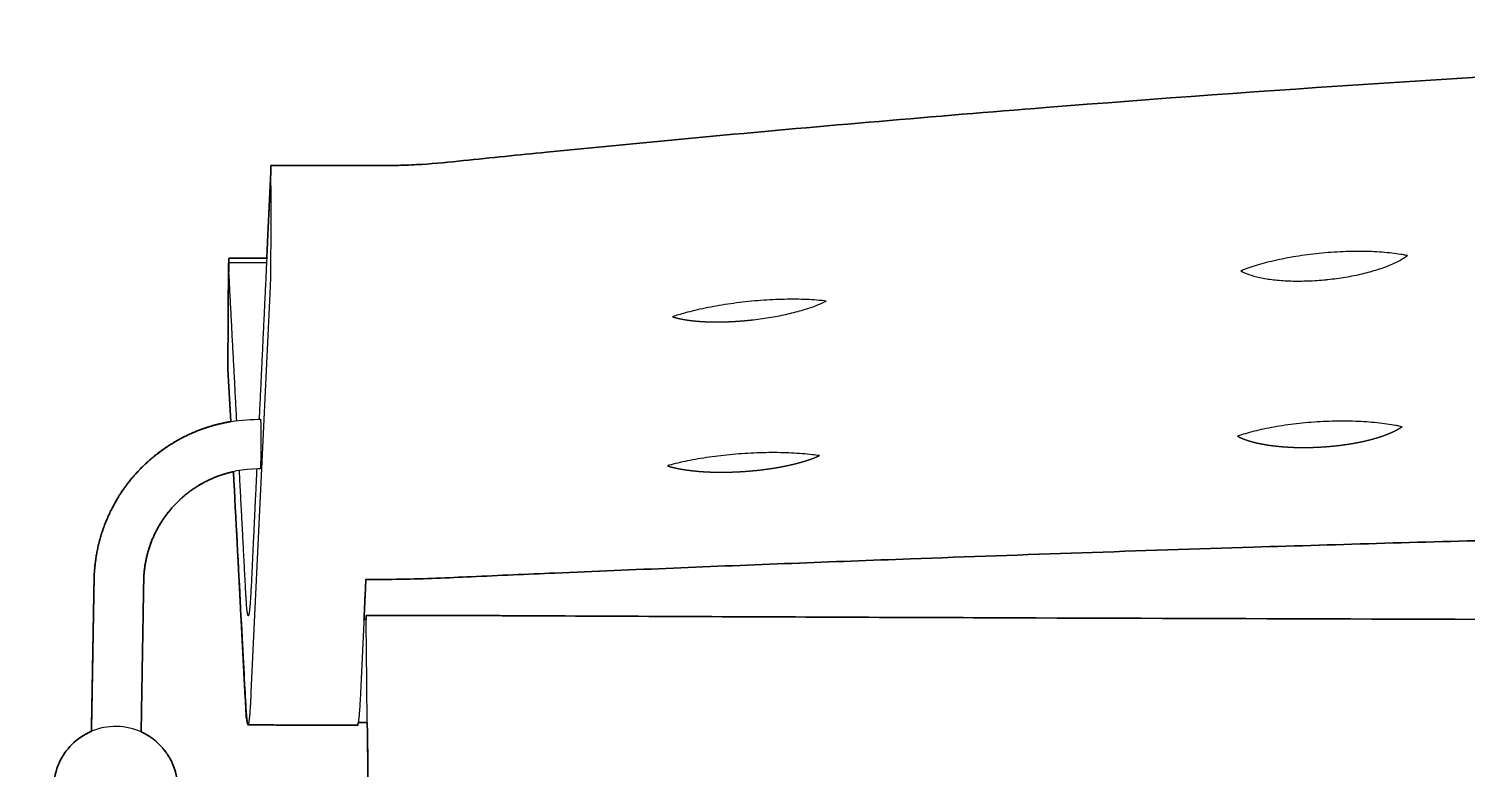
# Model space of a CAD drawing. Header units: millimetres. Extents: x 0 to 2809, y -1128 to 717.
# Drawn here: x 104.7 to 394.5, y -581.6 to -432.5 of the extents above; entities that cross this region are included whole.
import ezdxf

# ---------------------------------------------------------------- set-up
doc = ezdxf.new("R2010")
doc.units = ezdxf.units.MM
doc.layers.add('Blocks', color=7, linetype='Continuous')
doc.layers.add('Blocks$Inner', color=7, linetype='Continuous', lineweight=25, true_color=0x007f00)
doc.layers.add('Blocks$Outline', color=7, linetype='Continuous', lineweight=35, true_color=0xff3f3f)

# ---------------------------------------------------------------- blocks, each defined once
blk = doc.blocks.new('Balcony Lounge Bench w Arm Top')
at = {"layer": 'Blocks$Inner'}
for points in [[(630.11, 196.08), (629.98, 196.08), (629.42, 196.07), (627.2, 196.04), (591.65, 195.61), (520.54, 194.73), (378.33, 192.99), (307.22, 192.12), (271.67, 191.68), (253.89, 191.46), (245, 191.36), (236.12, 191.25), (165.01, 190.37), (129.46, 189.94), (125.01, 189.88), (123.9, 189.87), (123.35, 189.86), (123.28, 189.86)], [(38.54, 169.65), (38.53, 161.98), (59.96, 161.89), (70.48, 162.44)], [(124.93, 166.59), (43.3, 170.46), (43.24, 170.46)], [(126.15, 165.38), (80.56, 162.98)]]:
    blk.add_lwpolyline(points, dxfattribs=at)
for points, knots in [([(17.93, 209.32), (17.34, 214.89), (16.79, 220.47), (15.12, 237.21), (14.05, 248.38), (10.94, 281.87), (9.02, 304.23), (3.7, 371.31), (0.76, 416.08), (-3.95, 505.69), (-7.46, 595.37), (-9.2, 729.99), (-7.41, 868.24), (-3.65, 961.55), (1.54, 1056.61), (4.73, 1103.19), (10.49, 1172.97), (12.58, 1196.22), (15.94, 1231.07), (17.11, 1242.68), (18.3, 1254.29)], [530.941827, 530.941827, 530.941827, 530.941827, 547.77551, 547.77551, 581.442875, 581.442875, 648.777606, 648.777606, 783.447068, 783.447068, 918.11653, 1052.785992, 1187.455453, 1333.08415, 1333.08415, 1473.23323, 1473.23323, 1543.307769, 1543.307769, 1578.345039, 1578.345039, 1578.345039, 1578.345039]), ([(109.54, 210.82), (109.54, 211.53), (109.54, 212.23), (109.55, 213.64), (109.55, 214.34), (109.55, 215.75), (109.55, 216.45), (109.56, 217.86), (109.57, 219.96), (109.63, 233.32), (109.69, 245.98), (109.84, 279.73), (109.93, 302.23), (110.17, 369.74), (110.31, 414.75), (110.53, 504.79), (110.62, 549.81), (110.73, 639.86), (110.75, 684.89), (110.75, 774.94), (110.73, 819.97), (110.62, 910.02), (110.53, 955.05), (110.31, 1045.08), (110.17, 1090.1), (109.93, 1157.61), (109.84, 1180.11), (109.69, 1213.86), (109.64, 1225.11), (109.58, 1237.76), (109.57, 1239.87), (109.56, 1241.98), (109.55, 1243.39), (109.55, 1244.09), (109.55, 1245.5), (109.55, 1246.2), (109.54, 1247.61), (109.54, 1248.31), (109.54, 1249.02)], [1298.962196, 1298.962196, 1298.962196, 1298.962196, 1301.072913, 1301.072913, 1303.183631, 1303.183631, 1305.294348, 1305.294348, 1307.405065, 1311.626499, 1345.397974, 1345.397974, 1412.940925, 1412.940925, 1548.026825, 1548.026825, 1683.112725, 1683.112725, 1818.198626, 1818.198626, 1953.284526, 1953.284526, 2088.370426, 2088.370426, 2223.456327, 2223.456327, 2290.999277, 2290.999277, 2324.770752, 2324.770752, 2328.992186, 2331.102903, 2331.102903, 2333.213621, 2333.213621, 2335.324338, 2335.324338, 2337.435055, 2337.435055, 2337.435055, 2337.435055]), ([(37.04, 399.48), (37, 399.24), (36.95, 398.98), (36.91, 398.72), (36.87, 398.53), (36.84, 398.34), (36.81, 398.14), (36.72, 397.58), (36.64, 396.98), (36.56, 396.35), (36.49, 395.72), (36.43, 395.06), (36.38, 394.38), (36.33, 393.69), (36.28, 392.98), (36.26, 392.25), (36.2, 390.79), (36.19, 389.27), (36.23, 387.71), (36.25, 386.92), (36.29, 386.13), (36.33, 385.33), (36.38, 384.53), (36.43, 383.73), (36.5, 382.92)], [183.12544, 183.12544, 183.12544, 183.12544, 184.268624, 184.268624, 184.268624, 185.075817, 185.075817, 185.075817, 187.421145, 187.421145, 187.421145, 189.784347, 189.784347, 189.784347, 192.177273, 192.177273, 192.177273, 196.955483, 196.955483, 196.955483, 199.365639, 199.365639, 199.365639, 201.784334, 201.784334, 201.784334, 201.784334]), ([(41.86, 383.45), (41.74, 384.65), (41.58, 385.83), (41.29, 387.57), (41.18, 388.14), (40.96, 389.28), (40.84, 389.84), (40.45, 391.48), (40.17, 392.52), (39.7, 393.98), (39.54, 394.46), (39.2, 395.37), (39.02, 395.81), (38.49, 397.05), (38.12, 397.79), (37.54, 398.77), (37.34, 399.07), (37.11, 399.39), (37.07, 399.44), (37.04, 399.48)], [163.023329, 163.023329, 163.023329, 163.023329, 166.624071, 166.624071, 168.424442, 168.424442, 170.224813, 170.224813, 173.825555, 173.825555, 175.625926, 175.625926, 177.426297, 177.426297, 181.027039, 181.027039, 182.82741, 182.82741, 183.12544, 183.12544, 183.12544, 183.12544]), ([(71.52, 398.41), (71.48, 398.22), (71.44, 398.02), (71.4, 397.82), (71.35, 397.59), (71.3, 397.36), (71.26, 397.13), (71.15, 396.56), (71.06, 395.97), (70.97, 395.34), (70.88, 394.71), (70.8, 394.06), (70.73, 393.38), (70.66, 392.69), (70.6, 391.98), (70.55, 391.25), (70.45, 389.79), (70.4, 388.28), (70.4, 386.71), (70.39, 385.93), (70.4, 385.13), (70.42, 384.33), (70.44, 383.53), (70.48, 382.72), (70.52, 381.92)], [197.624869, 197.624869, 197.624869, 197.624869, 198.51231, 198.51231, 198.51231, 199.503785, 199.503785, 199.503785, 201.852521, 201.852521, 201.852521, 204.219277, 204.219277, 204.219277, 206.615684, 206.615684, 206.615684, 211.400243, 211.400243, 211.400243, 213.813508, 213.813508, 213.813508, 216.235285, 216.235285, 216.235285, 216.235285]), ([(36.5, 382.92), (36.57, 382.12), (36.66, 381.32), (36.75, 380.52), (36.84, 379.73), (36.95, 378.94), (37.06, 378.16), (37.29, 376.61), (37.55, 375.12), (37.86, 373.69), (38.01, 372.98), (38.17, 372.27), (38.33, 371.61), (38.5, 370.94), (38.67, 370.3), (38.85, 369.69), (39.2, 368.47), (39.57, 367.37), (39.93, 366.43), (40, 366.26), (40.06, 366.11), (40.12, 365.96)], [201.784334, 201.784334, 201.784334, 201.784334, 204.205239, 204.205239, 204.205239, 206.620048, 206.620048, 206.620048, 211.418196, 211.418196, 211.418196, 213.826005, 213.826005, 213.826005, 216.206496, 216.206496, 216.206496, 220.945455, 220.945455, 220.945455, 221.74845, 221.74845, 221.74845, 221.74845]), ([(40.12, 365.96), (40.38, 366.39), (40.63, 366.91), (41.09, 368.18), (41.3, 368.94), (41.57, 370.19), (41.65, 370.63), (41.8, 371.55), (41.86, 372.03), (42.03, 373.52), (42.1, 374.56), (42.16, 376.21), (42.18, 376.77), (42.18, 377.92), (42.17, 378.5), (42.12, 380.24), (42.05, 381.43), (41.94, 382.62), (41.92, 382.9), (41.89, 383.17), (41.86, 383.45)], [140.912244, 140.912244, 140.912244, 140.912244, 144.195326, 144.195326, 147.794778, 147.794778, 149.594504, 149.594504, 151.39423, 151.39423, 154.993683, 154.993683, 156.793409, 156.793409, 158.593135, 158.593135, 162.192587, 162.192587, 162.192587, 163.023329, 163.023329, 163.023329, 163.023329]), ([(70.52, 381.92), (70.57, 381.11), (70.62, 380.3), (70.69, 379.5), (70.76, 378.71), (70.84, 377.91), (70.93, 377.13), (71.11, 375.57), (71.32, 374.07), (71.58, 372.63), (71.71, 371.91), (71.84, 371.2), (71.99, 370.53), (72.13, 369.86), (72.28, 369.21), (72.43, 368.59), (72.59, 367.98), (72.75, 367.39), (72.91, 366.84), (73.07, 366.29), (73.24, 365.77), (73.4, 365.29), (73.41, 365.29), (73.41, 365.28), (73.41, 365.28)], [216.235285, 216.235285, 216.235285, 216.235285, 218.659029, 218.659029, 218.659029, 221.076865, 221.076865, 221.076865, 225.880423, 225.880423, 225.880423, 228.290715, 228.290715, 228.290715, 230.673478, 230.673478, 230.673478, 233.039509, 233.039509, 233.039509, 235.408839, 235.408839, 235.408839, 235.41604, 235.41604, 235.41604, 235.41604]), ([(46.2, 282.37), (46.15, 281.92), (46.1, 281.45), (46.06, 280.96), (46, 280.32), (45.96, 279.66), (45.92, 278.97), (45.89, 278.27), (45.87, 277.54), (45.85, 276.81), (45.83, 275.33), (45.85, 273.8), (45.92, 272.22), (45.95, 271.43), (45.99, 270.62), (46.05, 269.82), (46.1, 269.01), (46.17, 268.2), (46.25, 267.38)], [89.411812, 89.411812, 89.411812, 89.411812, 91.224621, 91.224621, 91.224621, 93.616225, 93.616225, 93.616225, 96.037184, 96.037184, 96.037184, 100.870433, 100.870433, 100.870433, 103.30869, 103.30869, 103.30869, 105.755255, 105.755255, 105.755255, 105.755255]), ([(49.97, 267.76), (49.83, 268.95), (49.58, 270.73), (49.27, 272.45), (49.04, 273.58), (48.92, 274.14), (48.55, 275.78), (48.28, 276.82), (47.68, 278.78), (47.37, 279.7), (46.77, 281.2), (46.49, 281.81), (46.2, 282.37)], [72.114399, 72.114399, 72.114399, 72.114399, 75.712061, 77.510892, 77.510892, 79.309723, 79.309723, 82.907385, 82.907385, 86.505047, 86.505047, 89.411812, 89.411812, 89.411812, 89.411812]), ([(77.33, 281.03), (77.26, 280.56), (77.19, 280.08), (77.14, 279.57), (77.06, 278.93), (77, 278.27), (76.94, 277.58), (76.89, 276.89), (76.84, 276.16), (76.81, 275.43), (76.74, 273.95), (76.71, 272.42), (76.73, 270.85), (76.73, 270.05), (76.75, 269.25), (76.78, 268.44), (76.81, 267.63), (76.85, 266.82), (76.91, 266)], [104.064612, 104.064612, 104.064612, 104.064612, 105.960229, 105.960229, 105.960229, 108.35281, 108.35281, 108.35281, 110.774507, 110.774507, 110.774507, 115.607681, 115.607681, 115.607681, 118.04542, 118.04542, 118.04542, 120.491107, 120.491107, 120.491107, 120.491107]), ([(46.25, 267.38), (46.33, 266.57), (46.41, 265.76), (46.51, 264.96), (46.61, 264.15), (46.72, 263.35), (46.84, 262.57), (47.07, 261), (47.34, 259.48), (47.64, 258.03), (47.78, 257.31), (47.94, 256.59), (48.1, 255.91), (48.27, 255.23), (48.43, 254.58), (48.6, 253.96), (48.85, 253.05), (49.1, 252.22), (49.37, 251.45)], [105.755255, 105.755255, 105.755255, 105.755255, 108.204001, 108.204001, 108.204001, 110.647854, 110.647854, 110.647854, 115.503134, 115.503134, 115.503134, 117.940284, 117.940284, 117.940284, 120.350458, 120.350458, 120.350458, 123.827483, 123.827483, 123.827483, 123.827483]), ([(76.91, 266), (76.96, 265.19), (77.02, 264.38), (77.09, 263.57), (77.16, 262.76), (77.25, 261.96), (77.34, 261.17), (77.52, 259.6), (77.74, 258.08), (77.99, 256.62), (78.11, 255.89), (78.25, 255.17), (78.39, 254.49), (78.53, 253.8), (78.67, 253.15), (78.82, 252.52), (78.97, 251.89), (79.13, 251.3), (79.28, 250.73), (79.31, 250.63), (79.34, 250.53), (79.37, 250.42)], [120.491107, 120.491107, 120.491107, 120.491107, 122.938451, 122.938451, 122.938451, 125.380887, 125.380887, 125.380887, 130.232241, 130.232241, 130.232241, 132.666979, 132.666979, 132.666979, 135.074664, 135.074664, 135.074664, 137.465539, 137.465539, 137.465539, 137.910674, 137.910674, 137.910674, 137.910674]), ([(18.91, 192.53), (18.91, 193.93), (18.9, 195.34), (18.83, 198.14), (18.76, 199.54), (18.52, 203.74), (18.22, 206.53), (17.93, 209.32)], [514.108144, 514.108144, 514.108144, 514.108144, 518.316565, 518.316565, 522.524986, 522.524986, 530.941827, 530.941827, 530.941827, 530.941827]), ([(109.54, 189.71), (109.54, 195.34), (109.54, 202.38), (109.54, 209.41), (109.54, 210.82)], [1277.855024, 1277.855024, 1277.855024, 1277.855024, 1294.740762, 1298.962196, 1298.962196, 1298.962196, 1298.962196]), ([(112.98, 189.74), (112.9, 189.75), (112.81, 189.75), (112.56, 189.75), (112.39, 189.74), (111.89, 189.74), (111.56, 189.73), (110.66, 189.72), (110.1, 189.71), (109.54, 189.71)], [1261.585731, 1261.585731, 1261.585731, 1261.585731, 1262.775383, 1262.775383, 1265.158566, 1265.158566, 1269.924932, 1269.924932, 1277.855024, 1277.855024, 1277.855024, 1277.855024]), ([(123.2, 189.86), (123.13, 189.86), (123.09, 189.86), (122.94, 189.86), (122.83, 189.86), (121.88, 189.85), (121.04, 189.84), (119.44, 189.82), (118.67, 189.81), (117.24, 189.8), (116.57, 189.79), (115.38, 189.78), (114.85, 189.77), (113.96, 189.76), (113.59, 189.76), (113.25, 189.75), (113.19, 189.75), (113.1, 189.75), (113.08, 189.75), (113.05, 189.74)], [1248.034795, 1248.034795, 1248.034795, 1248.034795, 1248.155111, 1248.155111, 1248.452974, 1248.452974, 1250.835884, 1250.835884, 1253.218793, 1253.218793, 1255.601702, 1255.601702, 1257.984612, 1257.984612, 1260.367521, 1260.367521, 1260.963248, 1260.963248, 1261.261055, 1261.261055, 1261.261055, 1261.261055]), ([(29.21, 170.57), (29.18, 170.57), (29.1, 170.57), (28.92, 170.57), (28.55, 170.56), (28.23, 170.56), (27.58, 170.56), (27.15, 170.56), (25.85, 170.56), (24.87, 170.56), (23.9, 170.56), (23.69, 170.56), (23.58, 170.56), (23.26, 170.56), (23.04, 170.56), (22.38, 170.55), (21.95, 170.55), (21.31, 170.55), (21.04, 170.55), (20.75, 170.55), (20.67, 170.55), (20.62, 170.55), (20.6, 170.55), (20.41, 170.55), (20.27, 170.55), (19.87, 170.55), (19.65, 170.55), (19.37, 170.55), (19.27, 170.55), (19.19, 170.55), (19.14, 170.55)], [481.584005, 481.584005, 481.584005, 481.584005, 481.667599, 481.834788, 482.169164, 482.837918, 482.837918, 484.175424, 484.175424, 486.850438, 487.184814, 487.184814, 487.519191, 487.519191, 488.187944, 488.187944, 489.525451, 489.525451, 490.194204, 490.361393, 490.444987, 490.444987, 490.528581, 490.528581, 490.862958, 490.862958, 491.531711, 491.531711, 491.866088, 491.949682, 491.949682, 491.949682, 491.949682]), ([(43.24, 170.46), (43.21, 170.47), (43.19, 170.47), (43.16, 170.47), (43.1, 170.47), (43.04, 170.47), (42.97, 170.47), (42.9, 170.48), (42.82, 170.48), (42.74, 170.48), (42.57, 170.49), (42.39, 170.49), (42.18, 170.49), (41.97, 170.5), (41.73, 170.5), (41.48, 170.51), (40.96, 170.51), (40.36, 170.52), (39.67, 170.53), (38.99, 170.54), (38.22, 170.54), (37.4, 170.55), (36.58, 170.55), (35.7, 170.56), (34.8, 170.56), (33.9, 170.56), (32.98, 170.57), (32.06, 170.57), (31.15, 170.57), (30.24, 170.57), (29.38, 170.57), (29.35, 170.57), (29.33, 170.57), (29.29, 170.57)], [463.598943, 463.598943, 463.598943, 463.598943, 463.860767, 463.860767, 463.860767, 464.479094, 464.479094, 464.479094, 465.104587, 465.104587, 465.104587, 466.37777, 466.37777, 466.37777, 467.680807, 467.680807, 467.680807, 470.366831, 470.366831, 470.366831, 473.124366, 473.124366, 473.124366, 475.915147, 475.915147, 475.915147, 478.693483, 478.693483, 478.693483, 481.416755, 481.416755, 481.416755, 481.500411, 481.500411, 481.500411, 481.500411]), ([(70.02, 168.45), (70.02, 168.46), (70.55, 168.48), (72.42, 168.5), (73.7, 168.5), (75.02, 168.5)], [382.254571, 382.254571, 382.254571, 382.254571, 386.283388, 386.283388, 390.312255, 390.312255, 390.312255, 390.312255]), ([(75.02, 168.5), (76.35, 168.5), (77.62, 168.49), (79.5, 168.46), (80.02, 168.45), (80.02, 168.43)], [390.312255, 390.312255, 390.312255, 390.312255, 394.341162, 394.341162, 398.370019, 398.370019, 398.370019, 398.370019]), ([(38.55, 162.1), (38.56, 162.08), (38.57, 162.08), (38.57, 162.08), (39.02, 162.08), (39.66, 162.08), (40.41, 162.08)], [5.402366, 5.402366, 5.402366, 5.402366, 5.43773, 5.43773, 5.43773, 8.349273, 8.349273, 8.349273, 8.349273]), ([(144.51, 151.75), (142.71, 151.78), (141.06, 151.41), (138.22, 150.26), (136.94, 149.44), (134.69, 147.34), (133.72, 146.03), (132.3, 143), (131.89, 141.25), (131.83, 137.71), (132.18, 135.95), (133.49, 132.87), (134.41, 131.53), (136.59, 129.35), (137.84, 128.49), (140.64, 127.24), (142.28, 126.82), (144.08, 126.79)], [1457.158795, 1457.158795, 1457.158795, 1457.158795, 1462.105057, 1462.105057, 1467.051318, 1467.051318, 1471.99758, 1471.99758, 1476.943841, 1476.943841, 1481.890103, 1481.890103, 1486.836364, 1486.836364, 1491.782626, 1491.782626, 1496.728887, 1496.728887, 1496.728887, 1496.728887])]:
    blk.add_open_spline(points, degree=3, knots=knots, dxfattribs=at)
for points, degree in [([(94.23, 421.47), (94.47, 412.62), (94.71, 403.78), (94.97, 394.94)], 3), ([(94.97, 394.94), (95.23, 386.11), (95.49, 377.28), (95.76, 368.45)], 3), ([(95.76, 368.45), (96.48, 345.42), (97.27, 322.4), (98.12, 299.37)], 3), ([(98.12, 299.37), (98.7, 283.45), (99.32, 267.53), (99.98, 251.61)], 3), ([(99.98, 251.61), (100.3, 243.65), (100.63, 235.69), (100.98, 227.73)], 3), ([(100.98, 227.73), (101.22, 222.12), (101.46, 216.51), (101.71, 210.9)], 3), ([(101.71, 210.9), (101.82, 208.55), (101.93, 206.2), (102.02, 203.85)], 3), ([(102.02, 203.85), (102.1, 201.49), (102.17, 199.12), (102.22, 196.76)], 3), ([(102.22, 196.76), (102.26, 194.39), (102.28, 192.04), (102.28, 189.67)], 3), ([(18.93, 170.55), (18.94, 177.88), (18.91, 185.2), (18.91, 192.53)], 3), ([(102.17, 189.67), (113.57, 189.13), (124.96, 188.59)], 2), ([(110.32, 189.72), (110.32, 189.5), (110.32, 189.29)], 2), ([(113.05, 189.74), (113.03, 189.74), (113.01, 189.73), (112.98, 189.74)], 3), ([(123.28, 189.86), (123.26, 189.86), (123.24, 189.86), (123.2, 189.86)], 3), ([(131.07, 189.96), (131.08, 189.05), (131.09, 188.13)], 2), ([(131.59, 187.95), (131.58, 176.95), (131.56, 165.96)], 2), ([(19.14, 170.55), (19.05, 170.55), (18.99, 170.55), (18.93, 170.55)], 3), ([(19.62, 170.55), (44.82, 169.35), (70.02, 168.16)], 2), ([(29.29, 170.57), (29.26, 170.57), (29.24, 170.57), (29.21, 170.57)], 3), ([(37.6, 169.72), (37.6, 165.9), (37.6, 162.08)], 2), ([(70.02, 167.91), (70.02, 168.09), (70.02, 168.27), (70.02, 168.45)], 3), ([(80.02, 168.43), (80.02, 168.26), (80.02, 168.09), (80.02, 167.91)], 3), ([(72.28, 155.89), (70.79, 159.71), (70.02, 163.81), (70.02, 167.91)], 3), ([(80.02, 167.91), (80.02, 165.05), (80.56, 162.19), (81.6, 159.52)], 3), ([(80.02, 167.68), (91.83, 167.12), (103.63, 166.56)], 2), ([(104.72, 165.47), (92.52, 164.83), (80.33, 164.19)], 2), ([(70.3, 163.66), (54.41, 162.82), (38.53, 161.98)], 2), ([(37.6, 162.08), (37.6, 162.08), (38, 162.08), (38.55, 162.08)], 3), ([(38.55, 162.08), (38.55, 162.09), (38.55, 162.1)], 2), ([(81.6, 159.52), (82.73, 156.64), (84.44, 153.99), (86.6, 151.78)], 3), ([(79.45, 144.79), (76.35, 147.95), (73.9, 151.76), (72.28, 155.89)], 3), ([(86.6, 151.78), (88.76, 149.58), (91.37, 147.82), (94.21, 146.64)], 3), ([(94.21, 146.64), (96.84, 145.55), (99.68, 144.96), (102.52, 144.92)], 3), ([(90.39, 137.4), (86.3, 139.09), (82.55, 141.62), (79.45, 144.79)], 3), ([(132.84, 134.39), (122.68, 134.57), (112.52, 134.74), (102.35, 134.92)], 3)]:
    blk.add_open_spline(points, degree=degree, dxfattribs=at)
for points, weights, knots in [([(75.58, 382.24), (75.51, 383.46), (75.4, 384.66), (75.26, 385.84), (75.18, 386.43), (75.1, 387.01), (75.01, 387.59), (74.92, 388.17), (74.83, 388.74), (74.72, 389.3), (74.51, 390.41), (74.27, 391.46), (74, 392.45), (73.93, 392.7), (73.86, 392.95), (73.79, 393.19), (73.72, 393.43), (73.64, 393.67), (73.57, 393.9), (73.42, 394.36), (73.26, 394.8), (73.1, 395.22), (72.78, 396.06), (72.44, 396.81), (72.08, 397.47), (71.99, 397.63), (71.9, 397.79), (71.81, 397.94), (71.72, 398.1), (71.62, 398.24), (71.53, 398.38), (71.52, 398.39), (71.52, 398.4), (71.52, 398.41)], [1, 0.999999987291, 0.999999974574, 0.999999961844, 0.999999961782, 0.999999961718, 0.99999996165, 0.999999961582, 0.999999961511, 0.999999961438, 0.999999961291, 0.999999961135, 0.999999960968, 0.999999960926, 0.999999960884, 0.999999960841, 0.999999960797, 0.999999960753, 0.999999960709, 0.99999996062, 0.999999960529, 0.999999960436, 0.999999960252, 0.99999996006, 0.999999959862, 0.999999959813, 0.999999959763, 0.999999959713, 0.999999959662, 0.999999959612, 0.999999959562, 0.999999959559, 0.999999959555, 0.999999959552], [168.286169, 168.286169, 168.286169, 168.286169, 173.598657, 173.598657, 173.598657, 176.25041, 176.25041, 176.25041, 178.921479, 178.921479, 178.921479, 184.224779, 184.224779, 184.224779, 185.554359, 185.554359, 185.554359, 186.891985, 186.891985, 186.891985, 189.552974, 189.552974, 189.552974, 194.861766, 194.861766, 194.861766, 196.200015, 196.200015, 196.200015, 197.532741, 197.532741, 197.532741, 197.624869, 197.624869, 197.624869, 197.624869]), ([(73.41, 365.28), (73.5, 365.43), (73.58, 365.59), (73.65, 365.75), (73.72, 365.9), (73.79, 366.05), (73.86, 366.21), (73.93, 366.37), (74, 366.54), (74.06, 366.71), (74.32, 367.41), (74.55, 368.19), (74.75, 369.06), (74.85, 369.49), (74.95, 369.95), (75.03, 370.43), (75.08, 370.67), (75.12, 370.91), (75.16, 371.16), (75.2, 371.41), (75.23, 371.66), (75.27, 371.91), (75.41, 372.93), (75.51, 374), (75.58, 375.13), (75.62, 375.7), (75.65, 376.28), (75.67, 376.86), (75.68, 377.45), (75.69, 378.04), (75.69, 378.63), (75.69, 379.65), (75.66, 380.68), (75.61, 381.73), (75.6, 381.9), (75.59, 382.07), (75.58, 382.24)], [1.00000015863, 1.0000001586, 1.00000015858, 1.00000015856, 1.00000015854, 1.00000015853, 1.00000015852, 1.0000001585, 1.0000001585, 1.00000015849, 1.00000015847, 1.0000001585, 1.00000015858, 1.00000015862, 1.00000015867, 1.00000015873, 1.00000015876, 1.0000001588, 1.00000015883, 1.00000015887, 1.00000015891, 1.00000015895, 1.00000015912, 1.00000015932, 1.00000015958, 1.0000001597, 1.00000015984, 1.00000015999, 1.00000016014, 1.0000001603, 1.00000016047, 1.00000010694, 1.00000005345, 1, 1, 1, 1], [147.262545, 147.262545, 147.262545, 147.262545, 148.262268, 148.262268, 148.262268, 149.173958, 149.173958, 149.173958, 150.089773, 150.089773, 150.089773, 153.722855, 153.722855, 153.722855, 155.543622, 155.543622, 155.543622, 156.459196, 156.459196, 156.459196, 157.369363, 157.369363, 157.369363, 161.000363, 161.000363, 161.000363, 162.829861, 162.829861, 162.829861, 164.646711, 164.646711, 164.646711, 167.775446, 167.775446, 167.775446, 168.286169, 168.286169, 168.286169, 168.286169]), ([(80.48, 266.22), (80.39, 267.45), (80.28, 268.64), (80.13, 269.82), (80.05, 270.41), (79.97, 270.99), (79.88, 271.57), (79.79, 272.15), (79.69, 272.72), (79.59, 273.28), (79.38, 274.39), (79.15, 275.44), (78.9, 276.44), (78.83, 276.69), (78.77, 276.93), (78.7, 277.17), (78.63, 277.41), (78.56, 277.65), (78.49, 277.88), (78.35, 278.35), (78.21, 278.79), (78.06, 279.21), (77.83, 279.87), (77.58, 280.48), (77.33, 281.03)], [1, 0.999999994234, 0.999999988468, 0.999999982701, 0.999999982671, 0.999999982641, 0.99999998261, 0.999999982579, 0.999999982548, 0.999999982517, 0.999999982454, 0.999999982391, 0.999999982328, 0.999999982312, 0.999999982296, 0.99999998228, 0.999999982264, 0.999999982247, 0.999999982231, 0.999999982199, 0.999999982167, 0.999999982135, 0.999999982084, 0.999999982034, 0.999999981985], [78.623479, 78.623479, 78.623479, 78.623479, 83.934744, 83.934744, 83.934744, 86.585182, 86.585182, 86.585182, 89.254754, 89.254754, 89.254754, 94.553666, 94.553666, 94.553666, 95.881703, 95.881703, 95.881703, 97.217724, 97.217724, 97.217724, 99.87573, 99.87573, 99.87573, 104.064612, 104.064612, 104.064612, 104.064612]), ([(49.37, 251.45), (49.39, 251.52), (49.42, 251.59), (49.44, 251.66), (49.49, 251.82), (49.53, 252), (49.58, 252.17), (49.77, 252.87), (49.92, 253.66), (50.04, 254.54), (50.11, 254.98), (50.16, 255.44), (50.21, 255.92), (50.23, 256.16), (50.25, 256.41), (50.27, 256.66), (50.29, 256.9), (50.31, 257.16), (50.32, 257.41), (50.39, 258.44), (50.41, 259.51), (50.41, 260.64), (50.4, 261.21), (50.39, 261.79), (50.37, 262.38), (50.35, 262.96), (50.33, 263.55), (50.29, 264.15), (50.23, 265.06), (50.16, 265.98), (50.06, 266.91), (50.03, 267.19), (50, 267.47), (49.97, 267.76)], [1.00000016581, 1.00000016586, 1.00000016591, 1.00000016597, 1.0000001661, 1.00000016623, 1.00000016637, 1.00000016693, 1.00000016754, 1.00000016822, 1.00000016856, 1.00000016892, 1.00000016929, 1.00000016947, 1.00000016966, 1.00000016985, 1.00000017004, 1.00000017024, 1.00000017043, 1.00000017122, 1.00000017204, 1.00000017291, 1.00000017335, 1.00000017379, 1.00000017425, 1.0000001747, 1.00000017516, 1.00000017562, 1.00000011706, 1.00000005852, 1, 1, 1, 1], [123.827483, 123.827483, 123.827483, 123.827483, 124.216739, 124.216739, 124.216739, 125.133943, 125.133943, 125.133943, 128.773986, 128.773986, 128.773986, 130.599212, 130.599212, 130.599212, 131.51699, 131.51699, 131.51699, 132.429436, 132.429436, 132.429436, 136.070957, 136.070957, 136.070957, 137.906133, 137.906133, 137.906133, 139.728677, 139.728677, 139.728677, 142.529047, 142.529047, 142.529047, 143.378922, 143.378922, 143.378922, 143.378922]), ([(79.37, 250.42), (79.41, 250.52), (79.44, 250.61), (79.47, 250.71), (79.68, 251.4), (79.86, 252.19), (80.02, 253.05), (80.1, 253.49), (80.17, 253.94), (80.24, 254.42), (80.27, 254.66), (80.3, 254.9), (80.33, 255.15), (80.36, 255.4), (80.39, 255.65), (80.41, 255.9), (80.52, 256.92), (80.59, 257.99), (80.63, 259.12), (80.65, 259.68), (80.66, 260.26), (80.66, 260.85), (80.67, 261.43), (80.66, 262.02), (80.65, 262.61), (80.63, 263.6), (80.59, 264.6), (80.53, 265.61), (80.51, 265.81), (80.5, 266.02), (80.48, 266.22)], [1.00000006764, 1.00000006766, 1.00000006768, 1.0000000677, 1.00000006784, 1.00000006799, 1.00000006816, 1.00000006825, 1.00000006834, 1.00000006843, 1.00000006847, 1.00000006852, 1.00000006857, 1.00000006862, 1.00000006866, 1.00000006871, 1.00000006891, 1.00000006911, 1.00000006932, 1.00000006943, 1.00000006953, 1.00000006964, 1.00000006975, 1.00000006987, 1.00000006998, 1.00000004665, 1.00000002332, 1, 1, 1, 1], [137.910674, 137.910674, 137.910674, 137.910674, 138.425341, 138.425341, 138.425341, 142.0585, 142.0585, 142.0585, 143.880311, 143.880311, 143.880311, 144.796078, 144.796078, 144.796078, 145.706384, 145.706384, 145.706384, 149.338894, 149.338894, 149.338894, 151.169241, 151.169241, 151.169241, 152.986656, 152.986656, 152.986656, 156.006644, 156.006644, 156.006644, 156.626801, 156.626801, 156.626801, 156.626801])]:
    blk.add_rational_spline(points, weights, degree=3, knots=knots, dxfattribs=at)
for points, weights, degree in [([(124.96, 188.59), (131.59, 188.28), (131.59, 187.95)], [1, 0.98494235278, 0.985705830559], 2), ([(103.63, 166.56), (109.56, 166.28), (109.56, 165.99)], [1, 0.98494235278, 0.985705830559], 2), ([(109.56, 165.99), (109.56, 165.73), (104.72, 165.47)], [0.985705830559, 0.98639562226, 1], 2), ([(131.56, 165.96), (131.56, 166.28), (124.93, 166.59)], [0.985705830559, 0.98494235278, 1], 2), ([(131.56, 165.96), (131.56, 165.66), (126.15, 165.38)], [0.985705830559, 0.98639562226, 1], 2), ([(102.52, 144.92), (112.67, 144.74), (122.81, 144.57), (132.96, 144.4)], [1, 0.967463793336, 0.967463793336, 0.967463793336], 3), ([(102.35, 134.92), (98.26, 134.99), (94.18, 135.83), (90.39, 137.4)], [0.967463793336, 1, 1, 1], 3)]:
    blk.add_rational_spline(points, weights, degree=degree, dxfattribs=at)
at = {"layer": 'Blocks$Outline'}
blk.add_lwpolyline([(38.53, 162.08), (38.53, 161.98), (59.96, 161.89), (70.48, 162.44)], dxfattribs=at)
for points, knots in [([(19.62, 1289.29), (19.62, 1289.29), (19.39, 1289.29), (19.16, 1289.29), (18.94, 1289.28), (18.93, 1283.45), (18.92, 1277.61), (18.91, 1271.77), (18.9, 1268.86), (18.93, 1265.94), (18.78, 1260.1), (18.6, 1257.19), (18.3, 1254.29), (17.11, 1242.68), (15.94, 1231.07), (12.58, 1196.22), (10.49, 1172.97), (4.73, 1103.19), (1.54, 1056.61), (-3.65, 961.55), (-7.41, 868.24), (-9.2, 729.99), (-7.46, 595.37), (-3.95, 505.69), (0.76, 416.08), (3.7, 371.31), (9.02, 304.23), (10.94, 281.87), (14.05, 248.38), (15.12, 237.21), (16.79, 220.47), (17.34, 214.89), (17.93, 209.32), (18.22, 206.53), (18.52, 203.74), (18.76, 199.54), (18.83, 198.14), (18.9, 195.34), (18.91, 193.93), (18.91, 192.53), (18.91, 185.2), (18.94, 177.88), (18.93, 170.55), (18.99, 170.55), (19.05, 170.55), (19.14, 170.55), (19.19, 170.55), (19.27, 170.55), (19.37, 170.55), (19.51, 170.55), (19.57, 170.55), (19.62, 170.55)], [-1614.399887, -1614.399887, -1614.399887, -1614.399887, -1614.382309, -1613.382309, -1613.382309, -1613.382309, -1595.863674, -1595.863674, -1595.863674, -1587.104357, -1587.104357, -1578.345039, -1578.345039, -1578.345039, -1543.307769, -1543.307769, -1473.23323, -1473.23323, -1333.08415, -1333.08415, -1187.455453, -1052.785992, -918.11653, -783.447068, -783.447068, -648.777606, -648.777606, -581.442875, -581.442875, -547.77551, -547.77551, -530.941827, -530.941827, -530.941827, -522.524986, -522.524986, -518.316565, -518.316565, -514.108144, -514.108144, -514.108144, -492.11687, -492.11687, -492.11687, -491.949682, -491.949682, -491.949682, -491.866088, -491.531711, -491.531711, -491.351469, -491.351469, -491.351469, -491.351469]), ([(102.28, 189.67), (102.28, 192.04), (102.26, 194.39), (102.22, 196.76), (102.17, 199.12), (102.1, 201.49), (102.02, 203.85), (101.93, 206.2), (101.82, 208.55), (101.71, 210.9), (101.46, 216.51), (101.22, 222.12), (100.98, 227.73), (100.63, 235.69), (100.3, 243.65), (99.98, 251.61), (99.32, 267.53), (98.7, 283.45), (98.12, 299.37), (97.27, 322.4), (96.48, 345.42), (95.76, 368.45), (95.49, 377.28), (95.23, 386.11), (94.97, 394.94), (94.71, 403.78), (94.47, 412.62), (94.23, 421.47), (94, 430.31), (93.77, 439.15), (93.56, 447.99), (93.42, 453.65), (93.28, 459.31), (93.15, 464.98), (93.02, 470.63), (92.9, 476.29), (92.78, 481.95), (92.65, 487.61), (92.54, 493.27), (92.42, 498.93), (92.2, 510.24), (91.99, 521.56), (91.79, 532.88), (91.6, 544.22), (91.42, 555.57), (91.26, 566.92), (90.92, 590.82), (90.66, 614.72), (90.47, 638.63), (90.4, 647.4), (90.34, 656.17), (90.29, 664.95), (90.24, 673.7), (90.2, 682.46), (90.17, 691.21), (90.14, 699.97), (90.12, 708.73), (90.11, 717.48), (90.11, 718.87), (90.11, 720.25), (90.11, 721.63), (90.11, 723.01), (90.11, 724.39), (90.11, 725.77), (90.11, 727.16), (90.11, 728.54), (90.11, 729.92), (90.11, 731.3), (90.11, 732.68), (90.11, 734.06), (90.11, 735.44), (90.11, 736.83), (90.11, 738.21), (90.11, 739.59), (90.11, 740.97), (90.11, 742.35), (90.12, 751.11), (90.14, 759.86), (90.17, 768.62), (90.2, 777.38), (90.24, 786.14), (90.29, 794.89), (90.34, 803.67), (90.4, 812.44), (90.47, 821.21), (90.66, 845.12), (90.92, 869.02), (91.26, 892.92), (91.42, 904.27), (91.6, 915.61), (91.79, 926.96), (91.99, 938.28), (92.2, 949.59), (92.42, 960.91), (92.54, 966.57), (92.65, 972.23), (92.78, 977.89), (92.9, 983.55), (93.02, 989.2), (93.15, 994.86), (93.28, 1000.52), (93.42, 1006.18), (93.56, 1011.84), (93.77, 1020.69), (94, 1029.53), (94.23, 1038.37), (94.47, 1047.21), (94.71, 1056.06), (94.97, 1064.9), (95.23, 1073.73), (95.49, 1082.55), (95.76, 1091.38), (96.48, 1114.41), (97.27, 1137.44), (98.12, 1160.46), (98.7, 1176.39), (99.32, 1192.31), (99.98, 1208.23), (100.3, 1216.19), (100.63, 1224.15), (100.98, 1232.11), (101.22, 1237.72), (101.46, 1243.33), (101.71, 1248.94), (101.82, 1251.29), (101.93, 1253.64), (102.02, 1255.99), (102.1, 1258.35), (102.17, 1260.71), (102.22, 1263.07), (102.26, 1265.44), (102.28, 1267.8), (102.26, 1270.17)], [-1080.886693, -1080.886693, -1080.886693, -1080.886693, -1073.794548, -1073.794548, -1073.794548, -1066.707007, -1066.707007, -1066.707007, -1059.649058, -1059.649058, -1059.649058, -1042.802726, -1042.802726, -1042.802726, -1018.901178, -1018.901178, -1018.901178, -971.095866, -971.095866, -971.095866, -901.972813, -901.972813, -901.972813, -875.473568, -875.473568, -875.473568, -848.936528, -848.936528, -848.936528, -822.399476, -822.399476, -822.399476, -805.411553, -805.411553, -805.411553, -788.432966, -788.432966, -788.432966, -771.452628, -771.452628, -771.452628, -737.496644, -737.496644, -737.496644, -703.452411, -703.452411, -703.452411, -631.737277, -631.737277, -631.737277, -605.41575, -605.41575, -605.41575, -579.146605, -579.146605, -579.146605, -552.876702, -552.876702, -552.876702, -548.731675, -548.731675, -548.731675, -544.587148, -544.587148, -544.587148, -540.443457, -540.443457, -540.443457, -536.299136, -536.299136, -536.299136, -532.154609, -532.154609, -532.154609, -528.009582, -528.009582, -528.009582, -501.739679, -501.739679, -501.739679, -475.470534, -475.470534, -475.470534, -449.149008, -449.149008, -449.149008, -377.433874, -377.433874, -377.433874, -343.38964, -343.38964, -343.38964, -309.433656, -309.433656, -309.433656, -292.453318, -292.453318, -292.453318, -275.474731, -275.474731, -275.474731, -258.486808, -258.486808, -258.486808, -231.949756, -231.949756, -231.949756, -205.412717, -205.412717, -205.412717, -178.913471, -178.913471, -178.913471, -109.790418, -109.790418, -109.790418, -61.985106, -61.985106, -61.985106, -38.083559, -38.083559, -38.083559, -21.237226, -21.237226, -21.237226, -14.179277, -14.179277, -14.179277, -7.091736, -7.091736, -7.091736, 0, 0, 0, 0]), ([(110.32, 1270.12), (110.06, 1270.12), (109.8, 1270.13), (109.54, 1270.13), (109.54, 1264.5), (109.54, 1257.46), (109.54, 1250.42), (109.54, 1249.02), (109.54, 1248.31), (109.54, 1247.61), (109.55, 1246.2), (109.55, 1245.5), (109.55, 1244.09), (109.55, 1243.39), (109.56, 1241.98), (109.57, 1239.87), (109.58, 1237.76), (109.64, 1225.11), (109.69, 1213.86), (109.84, 1180.11), (109.93, 1157.61), (110.17, 1090.1), (110.31, 1045.08), (110.53, 955.05), (110.62, 910.02), (110.73, 819.97), (110.75, 774.94), (110.75, 684.89), (110.73, 639.86), (110.62, 549.81), (110.53, 504.79), (110.31, 414.75), (110.17, 369.74), (109.93, 302.23), (109.84, 279.73), (109.69, 245.98), (109.63, 233.32), (109.57, 219.96), (109.56, 217.86), (109.55, 216.45), (109.55, 215.75), (109.55, 214.34), (109.55, 213.64), (109.54, 212.23), (109.54, 211.53), (109.54, 210.82), (109.54, 209.41), (109.54, 202.38), (109.54, 195.34), (109.54, 189.71), (109.8, 189.71), (110.06, 189.71), (110.32, 189.72)], [-2362.01431, -2362.01431, -2362.01431, -2362.01431, -2358.542227, -2358.542227, -2358.542227, -2341.656489, -2337.435055, -2337.435055, -2337.435055, -2335.324338, -2335.324338, -2333.213621, -2333.213621, -2331.102903, -2331.102903, -2328.992186, -2324.770752, -2324.770752, -2290.999277, -2290.999277, -2223.456327, -2223.456327, -2088.370426, -2088.370426, -1953.284526, -1953.284526, -1818.198626, -1818.198626, -1683.112725, -1683.112725, -1548.026825, -1548.026825, -1412.940925, -1412.940925, -1345.397974, -1345.397974, -1311.626499, -1307.405065, -1305.294348, -1305.294348, -1303.183631, -1303.183631, -1301.072913, -1301.072913, -1298.962196, -1298.962196, -1298.962196, -1294.740762, -1277.855024, -1277.855024, -1277.855024, -1274.186147, -1274.186147, -1274.186147, -1274.186147]), ([(131.07, 189.96), (142.38, 190.1), (153.7, 190.24), (165.01, 190.37), (188.71, 190.66), (212.41, 190.96), (236.12, 191.25), (239.08, 191.28), (242.04, 191.32), (245, 191.36), (247.97, 191.39), (250.93, 191.43), (253.89, 191.46), (259.82, 191.54), (265.74, 191.61), (271.67, 191.68), (283.52, 191.83), (295.37, 191.97), (307.22, 192.12), (330.92, 192.41), (354.63, 192.7), (378.33, 192.99), (415.01, 193.44), (451.7, 193.89), (488.38, 194.34)], [-1243.942159, -1243.942159, -1243.942159, -1243.942159, -1242.987479, -1242.987479, -1242.987479, -1241.987479, -1241.987479, -1241.987479, -1240.987479, -1240.987479, -1240.987479, -1239.987479, -1239.987479, -1239.987479, -1238.987479, -1238.987479, -1238.987479, -1237.987479, -1237.987479, -1237.987479, -1236.987479, -1236.987479, -1236.987479, -1236.213625, -1236.213625, -1236.213625, -1236.213625]), ([(37.6, 169.7), (37.6, 167.16), (37.6, 164.62), (37.6, 162.08), (37.6, 162.08), (37.99, 162.08), (38.53, 162.08)], [-7.612871, -7.612871, -7.612871, -7.612871, 0, 0, 0, 5.320739, 5.320739, 5.320739, 5.320739]), ([(132.84, 134.39), (133.5, 132.86), (134.42, 131.53), (136.59, 129.35), (137.84, 128.49), (140.64, 127.24), (142.28, 126.82), (144.08, 126.79), (239.77, 125.11), (335.46, 123.43), (431.15, 121.76)], [1481.912208, 1481.912208, 1481.912208, 1481.912208, 1486.836364, 1486.836364, 1491.782626, 1491.782626, 1496.728887, 1496.728887, 1496.728887, 1784.921769, 1784.921769, 1784.921769, 1784.921769])]:
    blk.add_open_spline(points, degree=3, knots=knots, dxfattribs=at)
for points in [[(110.32, 189.29), (106.3, 189.48), (102.28, 189.67)], [(110.32, 189.72), (110.32, 189.5), (110.32, 189.29)], [(131.09, 188.13), (131.08, 189.05), (131.07, 189.96)], [(19.62, 170.55), (28.61, 170.12), (37.6, 169.7)]]:
    blk.add_open_spline(points, degree=2, dxfattribs=at)
for points, weights, degree, knots in [([(131.56, 165.96), (131.58, 176.96), (131.59, 187.95), (131.59, 188.04), (131.09, 188.13)], [0.985705830559, 0.985705830559, 0.985705830559, 0.985497004259, 0.986471805185], 2, [-403.061852, -403.061852, -403.061852, -381.066918, -381.066918, -366.333054, -366.333054, -366.333054]), ([(80.56, 162.98), (103.35, 164.18), (126.15, 165.38), (131.56, 165.66), (131.56, 165.96)], [1, 1, 1, 0.98639562226, 0.985705830559], 2, [-452.727971, -452.727971, -452.727971, -451.727971, -451.727971, -403.066918, -403.066918, -403.066918]), ([(70.48, 162.44), (70.85, 160.2), (71.46, 158), (72.28, 155.89), (73.9, 151.76), (76.35, 147.95), (79.45, 144.79), (82.55, 141.62), (86.3, 139.09), (90.39, 137.4), (94.18, 135.83), (98.26, 134.99), (102.35, 134.92), (112.52, 134.74), (122.68, 134.57), (132.84, 134.39)], [1, 1, 1, 1, 1, 1, 1, 1, 1, 1, 1, 1, 0.967463793336, 0.967463793336, 0.967463793336, 0.967463793336], 3, [-376.195616, -376.195616, -376.195616, -376.195616, -369.341354, -369.341354, -369.341354, -355.937447, -355.937447, -355.937447, -342.530013, -342.530013, -342.530013, -330.142356, -330.142356, -330.142356, -299.531778, -299.531778, -299.531778, -299.531778]), ([(132.96, 144.4), (122.81, 144.57), (112.67, 144.74), (102.52, 144.92), (99.68, 144.96), (96.84, 145.55), (94.21, 146.64), (91.37, 147.82), (88.76, 149.58), (86.6, 151.78), (84.44, 153.99), (82.73, 156.64), (81.6, 159.52), (81.16, 160.64), (80.81, 161.8), (80.56, 162.98)], [0.967463793336, 0.967463793336, 0.967463793336, 1, 1, 1, 1, 1, 1, 1, 1, 1, 1, 1, 1, 1], 3, [-465.40401, -465.40401, -465.40401, -465.40401, -434.864329, -434.864329, -434.864329, -426.229397, -426.229397, -426.229397, -416.880292, -416.880292, -416.880292, -407.528778, -407.528778, -407.528778, -403.893928, -403.893928, -403.893928, -403.893928]), ([(466.47, 143.87), (465.96, 144.45), (465.41, 144.96), (464.82, 145.41), (463.44, 146.46), (461.93, 147.09), (460.57, 147.39), (459.21, 147.7), (458.01, 147.72), (457.08, 147.6), (451.8, 146.86), (442.29, 146.53), (431.59, 146.72), (335.9, 148.39), (240.21, 150.07), (144.51, 151.75), (142.71, 151.78), (141.06, 151.41), (138.22, 150.26), (136.94, 149.44), (134.69, 147.34), (133.72, 146.03), (132.99, 144.48), (132.97, 144.44), (132.96, 144.4)], [0.890981399418, 0.89093990177, 0.890900379466, 0.890863400792, 0.890775590108, 0.890702122623, 0.890650607809, 0.925677350803, 0.962105308315, 1, 0.893675675658, 0.893675675658, 1, 1, 1, 1, 1, 1, 1, 1, 1, 1, 1, 1, 1], 3, [1121.937013, 1121.937013, 1121.937013, 1121.937013, 1124.160729, 1124.160729, 1124.160729, 1129.433094, 1129.433094, 1129.433094, 1134.682476, 1134.682476, 1134.682476, 1168.965914, 1168.965914, 1168.965914, 1457.158795, 1457.158795, 1457.158795, 1462.105057, 1462.105057, 1467.051318, 1467.051318, 1471.99758, 1471.99758, 1472.125998, 1472.125998, 1472.125998, 1472.125998])]:
    blk.add_rational_spline(points, weights, degree=degree, knots=knots, dxfattribs=at)
blk.add_rational_spline([(131.56, 165.96), (131.56, 165.96), (131.56, 165.96), (131.56, 165.96)], [0.985705830559, 0.985701879399, 0.985698246041, 0.985694930483], degree=3, dxfattribs=at)

msp = doc.modelspace()

# ---------------------------------------------------------------- block references
at = {"layer": 'Blocks', "rotation": 270.0000000000016}
msp.add_blockref('Balcony Lounge Bench w Arm Top', (-17.07, -441.13), dxfattribs=at)

doc.saveas('drawing.dxf')
